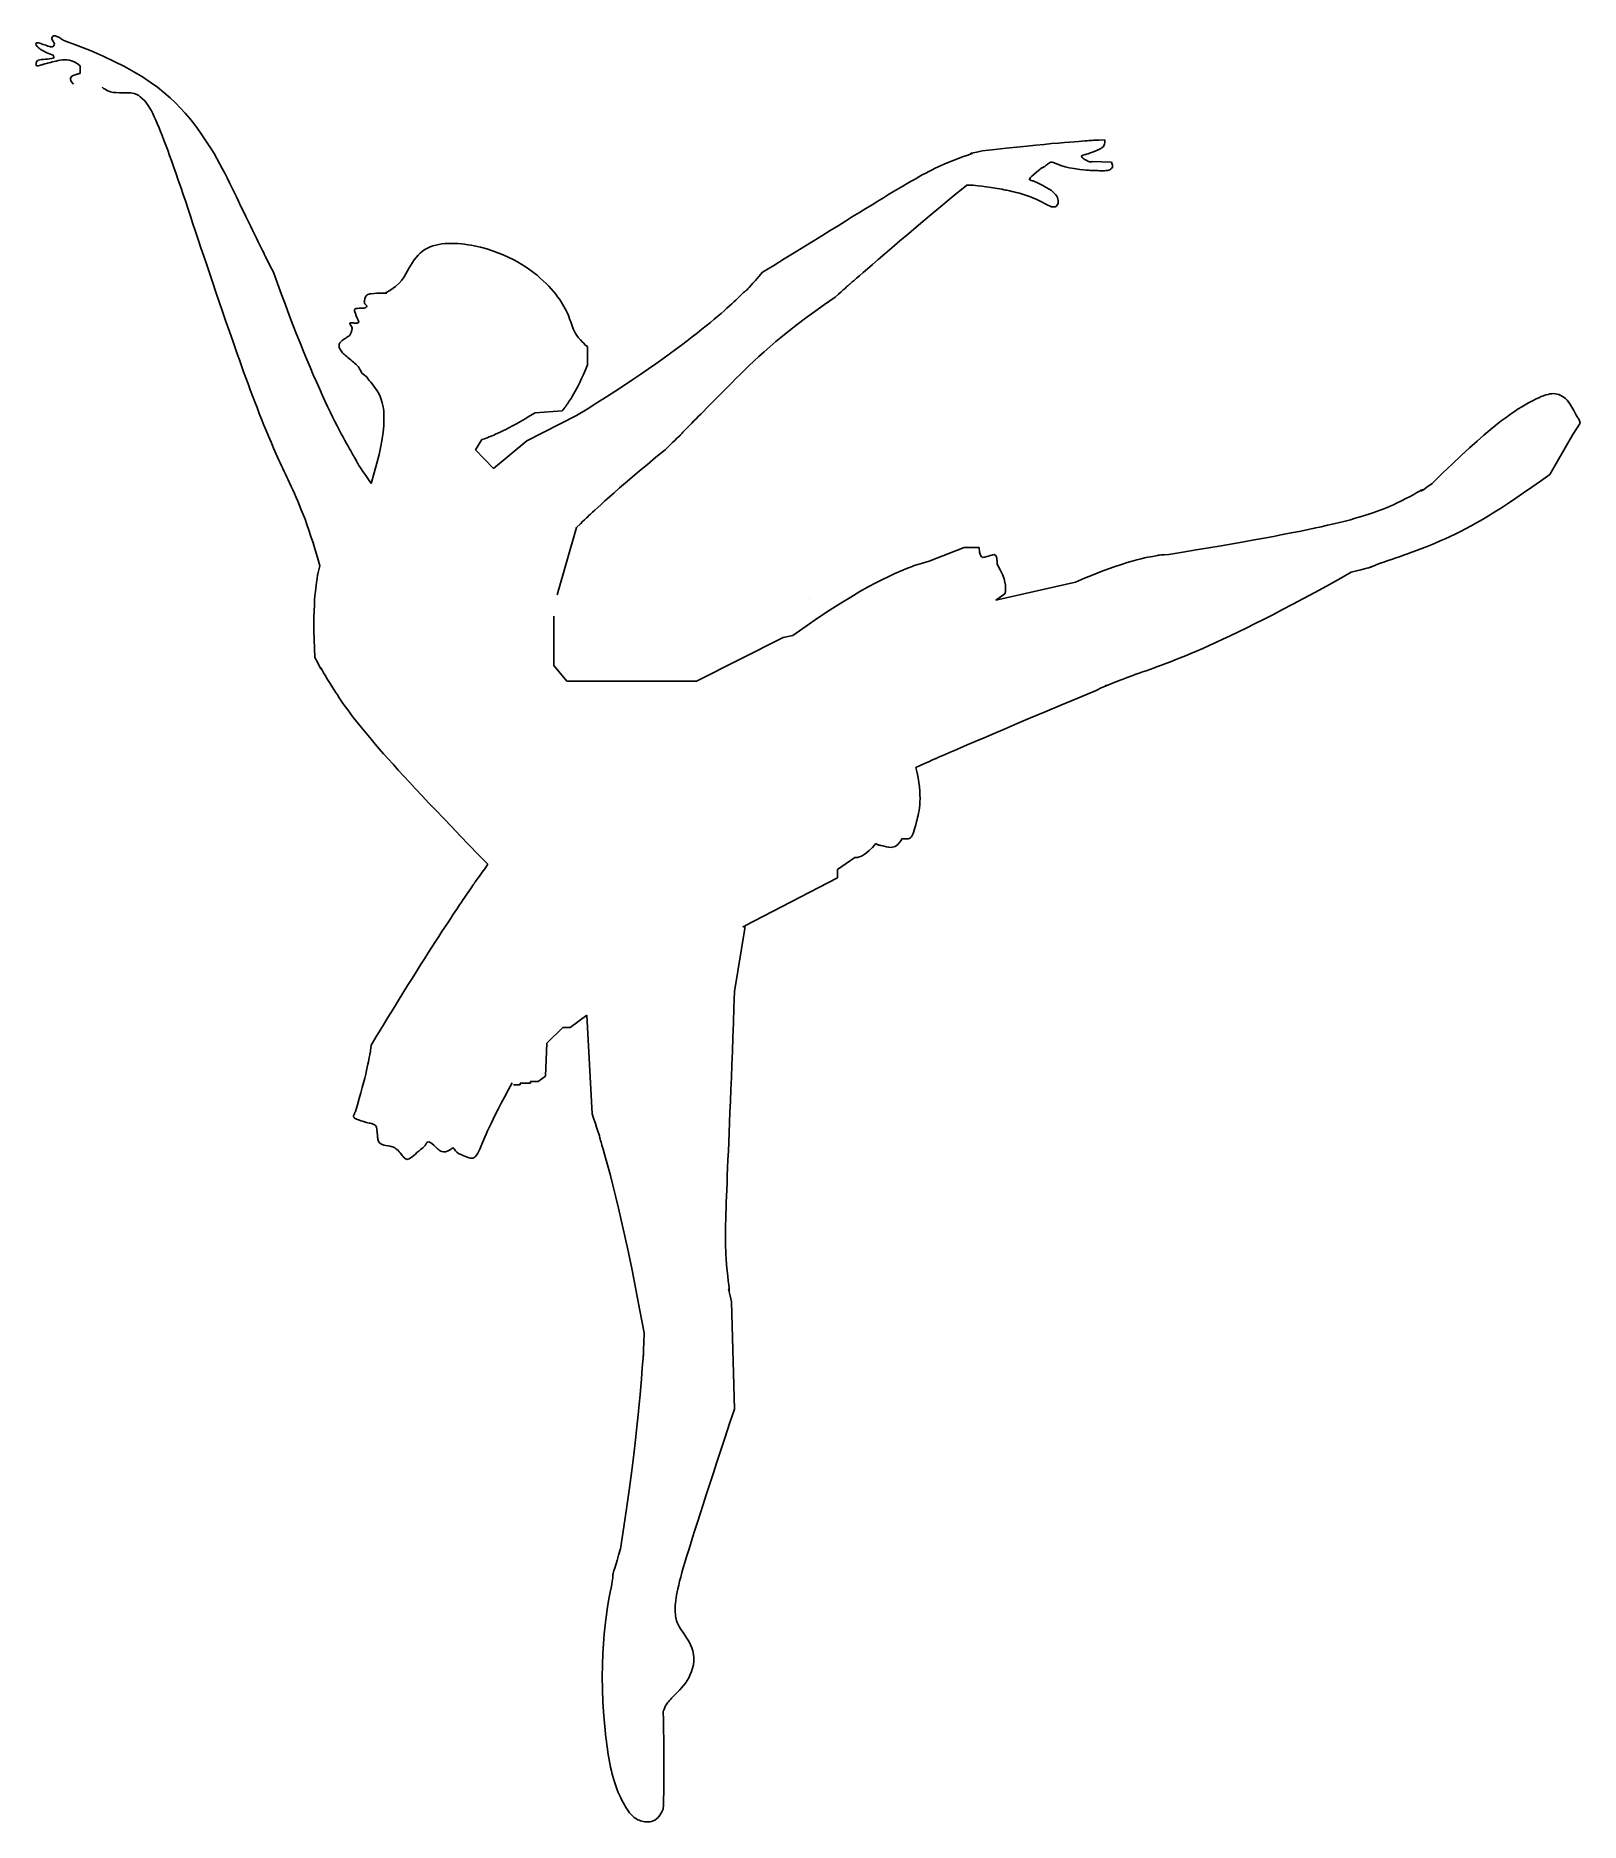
# Model space of a CAD drawing. Header units: millimetres. Extents: x -19.2 to 19.2, y -30.4 to 14.
import ezdxf

# ---------------------------------------------------------------- set-up
doc = ezdxf.new("R2010")
doc.units = ezdxf.units.MM
doc.header["$PDSIZE"] = -1

msp = doc.modelspace()

# ---------------------------------------------------------------- linework, layer by layer
at = {"color": 7, "linetype": 'Continuous'}
for p, q in [((-18.126, 13.068), (-18.126, 13.256)), ((7.037, 10.876), (7.519, 10.858)), ((-5.515, 6.274), (-5.515, 5.819)), ((-7.025, 3.933), (-5.785, 4.557)), ((-6.146, 4.679), (-6.816, 4.63)), ((18.988, 4.09), (18.414, 3.095)), ((19.171, 4.371), (18.988, 4.09)), ((-8.141, 3.96), (-8.301, 3.709)), ((-8.301, 3.709), (-7.85, 3.244)), ((-7.85, 3.244), (-7.025, 3.933)), ((-5.785, 1.771), (-6.269, 0.099)), ((2.983, 0.935), (3.853, 1.273)), ((3.853, 1.273), (4.224, 1.273)), ((4.635, -0.029), (5.596, 0.186)), ((4.862, 0.126), (4.635, -0.029)), ((5.596, 0.186), (6.619, 0.415)), ((-6.348, -0.427), (-6.348, -1.658)), ((-2.802, -2.044), (-0.653, -0.962)), ((-0.653, -0.962), (-0.405, -0.909)), ((-6.348, -1.658), (-6.027, -2.044)), ((-6.027, -2.044), (-2.802, -2.044)), ((1.136, -6.434), (0.704, -6.733)), ((0.704, -6.938), (-1.604, -8.134)), ((0.704, -6.733), (0.704, -6.938)), ((-1.604, -8.2), (-1.863, -9.765)), ((-1.604, -8.2), (-1.604, -8.134)), ((-6.127, -10.661), (-6.526, -11.053)), ((-5.949, -10.661), (-6.127, -10.661)), ((-5.527, -10.352), (-5.949, -10.661)), ((-5.401, -12.809), (-5.527, -10.352)), ((-6.526, -11.053), (-6.555, -11.873)), ((-6.555, -11.873), (-6.738, -12.007)), ((-7.188, -12.091), (-7.358, -12.091)), ((-6.934, -12.047), (-7.188, -12.047)), ((-7.188, -12.047), (-7.188, -12.091)), ((-6.738, -12.007), (-6.934, -12.007)), ((-6.934, -12.007), (-6.934, -12.047)), ((-1.931, -17.485), (-1.863, -20.151))]:
    msp.add_line(p, q, dxfattribs=at)
at = {"color": 7, "linetype": 'Continuous', "flags": 128}
msp.add_lwpolyline([(0, 0), (0, 0)], dxfattribs=at)
msp.add_lwpolyline([(0, 0), (0, 0)], dxfattribs=at)
at = {"color": 7, "linetype": 'Continuous'}
for points, knots in [([(-19.227, 13.771), (-19.234, 13.819), (-19.21, 13.837), (-19.011, 13.785), (-18.904, 13.73), (-18.808, 13.725), (-18.774, 13.767), (-18.766, 13.82), (-18.83, 13.901), (-18.837, 13.959), (-18.813, 14.002), (-18.756, 14.007), (-18.681, 13.979), (-18.549, 13.896), (-18.53, 13.881), (-18.529, 13.881), (-18.529, 13.881), (-18.529, 13.881), (-18.534, 13.884), (-18.533, 13.883), (-18.534, 13.884)], [0, 0, 0, 0, 0.0424, 0.068453, 0.248855, 0.354298, 0.437762, 0.48457, 0.531567, 0.622238, 0.673194, 0.716247, 0.76679, 0.837071, 0.972572, 0.994079, 0.994981, 0.995033, 0.995169, 1, 1, 1, 1]), ([(-18.534, 13.884), (-16.585, 13.198), (-15.099, 11.827), (-14.13, 9.732), (-13.321, 8.125), (-13.605, 8.653), (-13.321, 8.125)], [0, 0, 0, 0, 0.252098, 0.498776, 0.780433, 1, 1, 1, 1]), ([(-19.171, 13.256), (-19.211, 13.252), (-19.233, 13.266), (-19.219, 13.349), (-19.234, 13.318), (-19.219, 13.349)], [0, 0, 0, 0, 0.269982, 0.441824, 1, 1, 1, 1]), ([(-18.803, 13.524), (-19.073, 13.615), (-19.227, 13.771), (-19.18, 13.713), (-19.227, 13.771)], [0, 0, 0, 0, 0.566477, 1, 1, 1, 1]), ([(-19.219, 13.349), (-19.206, 13.381), (-19.169, 13.401), (-19.05, 13.417), (-18.805, 13.438), (-18.786, 13.451), (-18.778, 13.469), (-18.803, 13.524), (-18.789, 13.506), (-18.803, 13.524)], [0, 0, 0, 0, 0.063951, 0.140808, 0.361897, 0.811086, 0.853458, 0.889483, 1, 1, 1, 1]), ([(-18.126, 13.256), (-18.345, 13.43), (-18.625, 13.412), (-19.171, 13.256), (-18.995, 13.31), (-19.171, 13.256)], [0, 0, 0, 0, 0.248275, 0.496461, 1, 1, 1, 1]), ([(-18.295, 12.801), (-18.394, 12.901), (-18.377, 12.966), (-18.31, 13.018), (-18.126, 13.068), (-18.189, 13.056), (-18.126, 13.068)], [0, 0, 0, 0, 0.291424, 0.429595, 0.604207, 1, 1, 1, 1]), ([(-12.169, 0.822), (-12.485, 1.948), (-12.887, 2.79), (-13.584, 4.307), (-14.595, 7.112), (-15.629, 10.278), (-16.227, 11.939), (-16.495, 12.395), (-16.778, 12.597), (-17.193, 12.584), (-17.402, 12.597), (-17.582, 12.725), (-17.525, 12.673), (-17.582, 12.725)], [0, 0, 0, 0, 0.086183, 0.154939, 0.277954, 0.497597, 0.743, 0.873124, 0.912067, 0.937719, 0.968264, 0.9837, 1, 1, 1, 1]), ([(-1.159, 8.125), (1.837, 9.963), (2.996, 10.747), (4.303, 11.143), (3.852, 11.043), (4.303, 11.143)], [0, 0, 0, 0, 0.559714, 0.782584, 1, 1, 1, 1]), ([(4.303, 11.143), (6.006, 11.336), (7.349, 11.419), (6.901, 11.396), (7.349, 11.419)], [0, 0, 0, 0, 0.560211, 1, 1, 1, 1]), ([(7.349, 11.419), (7.358, 11.32), (7.315, 11.228), (7.138, 11.143), (6.96, 11.078), (6.846, 11.048), (6.792, 11.032), (6.774, 11.02), (6.767, 11.006), (6.803, 10.955), (6.888, 10.9), (6.98, 10.866), (7.016, 10.864), (7.037, 10.876), (7.03, 10.871), (7.037, 10.876)], [0, 0, 0, 0, 0.088815, 0.179044, 0.354349, 0.523469, 0.628789, 0.679728, 0.698333, 0.712506, 0.768804, 0.859345, 0.947064, 0.978574, 1, 1, 1, 1]), ([(5.79, 10.722), (5.8, 10.729), (5.801, 10.73), (5.801, 10.73), (5.801, 10.73), (5.801, 10.73), (5.779, 10.719), (5.467, 10.466), (5.465, 10.44), (5.478, 10.42), (5.564, 10.397), (5.532, 10.398), (5.564, 10.397)], [0, 0, 0, 0, 0.020727, 0.024218, 0.024285, 0.024343, 0.024508, 0.06779, 0.759169, 0.803517, 0.846353, 1, 1, 1, 1]), ([(7.519, 10.858), (7.565, 10.744), (7.502, 10.676), (7.41, 10.65), (7.221, 10.646), (6.471, 10.674), (6.103, 10.848), (6.019, 10.869), (5.945, 10.831), (5.874, 10.759), (5.79, 10.722), (5.82, 10.732), (5.79, 10.722)], [0, 0, 0, 0, 0.061114, 0.107165, 0.154667, 0.248097, 0.619191, 0.820833, 0.863427, 0.904564, 0.954689, 1, 1, 1, 1]), ([(3.914, 10.292), (2.066, 8.758), (0.647, 7.506), (1.117, 7.927), (0.647, 7.506)], [0, 0, 0, 0, 0.559456, 1, 1, 1, 1]), ([(4.674, 10.202), (4.25, 10.28), (3.914, 10.292), (4.026, 10.291), (3.914, 10.292)], [0, 0, 0, 0, 0.5612288, 1, 1, 1, 1]), ([(5.564, 10.397), (5.946, 10.22), (6.118, 10.101), (6.209, 9.904), (6.174, 9.778), (6.115, 9.747), (6.024, 9.749), (6.055, 9.745), (6.024, 9.749)], [0, 0, 0, 0, 0.37072, 0.554925, 0.746167, 0.861148, 0.919771, 1, 1, 1, 1]), ([(6.024, 9.749), (5.625, 9.951), (5.298, 10.088), (4.674, 10.202), (4.886, 10.178), (4.674, 10.202)], [0, 0, 0, 0, 0.311488, 0.558049, 1, 1, 1, 1]), ([(-10.545, 7.6), (-10.128, 7.825), (-9.989, 8.235), (-9.478, 8.903), (-7.752, 8.804), (-6.328, 7.791), (-5.947, 7.001), (-5.839, 6.574), (-5.515, 6.274), (-5.643, 6.363), (-5.515, 6.274)], [0, 0, 0, 0, 0.06773, 0.129769, 0.250297, 0.497766, 0.748005, 0.873671, 0.93671, 1, 1, 1, 1]), ([(-13.321, 8.125), (-12.24, 5.054), (-10.892, 2.868), (-11.378, 3.579), (-10.892, 2.868)], [0, 0, 0, 0, 0.559064, 1, 1, 1, 1]), ([(-5.785, 4.557), (-2.976, 6.278), (-1.159, 8.125), (-1.736, 7.473), (-1.159, 8.125)], [0, 0, 0, 0, 0.559654, 1, 1, 1, 1]), ([(-11.067, 7.228), (-10.997, 7.262), (-10.997, 7.277), (-11.006, 7.292), (-11.038, 7.326), (-11.066, 7.362), (-11.066, 7.4), (-11.042, 7.483), (-11.019, 7.565), (-10.85, 7.601), (-10.507, 7.604), (-10.612, 7.601), (-10.507, 7.604)], [0, 0, 0, 0, 0.0834611, 0.0992105, 0.1186124, 0.1685407, 0.2179301, 0.2592577, 0.3520603, 0.4439644, 0.6301875, 1, 1, 1, 1]), ([(-11.378, 6.767), (-11.422, 6.83), (-11.426, 6.855), (-11.417, 6.864), (-11.399, 6.867), (-11.345, 6.861), (-11.23, 6.853), (-11.206, 6.869), (-11.199, 6.9), (-11.33, 7.176), (-11.315, 7.204), (-11.271, 7.224), (-11.067, 7.228), (-11.134, 7.233), (-11.067, 7.228)], [0, 0, 0, 0, 0.08046, 0.10703, 0.120882, 0.140113, 0.196404, 0.317621, 0.348064, 0.381166, 0.701579, 0.735062, 0.785489, 1, 1, 1, 1]), ([(0.647, 7.506), (-0.825, 6.497), (-1.807, 5.486), (-3.583, 3.709), (-2.98, 4.29), (-3.583, 3.709)], [0, 0, 0, 0, 0.312775, 0.559782, 1, 1, 1, 1]), ([(-11.433, 6.54), (-11.358, 6.665), (-11.378, 6.767), (-11.366, 6.732), (-11.378, 6.767)], [0, 0, 0, 0, 0.584609, 1, 1, 1, 1]), ([(-11.122, 5.61), (-11.2, 5.784), (-11.411, 5.953), (-11.627, 6.12), (-11.72, 6.292), (-11.651, 6.413), (-11.433, 6.54), (-11.511, 6.507), (-11.433, 6.54)], [0, 0, 0, 0, 0.145049, 0.349109, 0.555748, 0.704055, 0.809151, 1, 1, 1, 1]), ([(-5.515, 5.819), (-5.793, 5.139), (-6.146, 4.679), (-6.018, 4.827), (-6.146, 4.679)], [0, 0, 0, 0, 0.558832, 1, 1, 1, 1]), ([(-10.892, 2.868), (-10.454, 4.326), (-10.574, 5.078), (-11.122, 5.61), (-10.907, 5.452), (-11.122, 5.61)], [0, 0, 0, 0, 0.49953, 0.749367, 1, 1, 1, 1]), ([(15.485, 2.868), (16.948, 4.301), (17.686, 4.788), (18.363, 5.118), (18.646, 5.112), (18.885, 4.925), (19.171, 4.371), (19.095, 4.565), (19.171, 4.371)], [0, 0, 0, 0, 0.418356, 0.599017, 0.752944, 0.810746, 0.8727, 1, 1, 1, 1]), ([(-6.816, 4.63), (-7.529, 4.191), (-8.141, 3.96), (-7.933, 4.029), (-8.141, 3.96)], [0, 0, 0, 0, 0.561526, 1, 1, 1, 1]), ([(-3.583, 3.709), (-4.856, 2.67), (-5.785, 1.771), (-5.481, 2.077), (-5.785, 1.771)], [0, 0, 0, 0, 0.559611, 1, 1, 1, 1]), ([(8.939, 1.104), (12.734, 1.725), (14.21, 2.098), (15.485, 2.868), (15.074, 2.578), (15.485, 2.868)], [0, 0, 0, 0, 0.560821, 0.782805, 1, 1, 1, 1]), ([(18.414, 3.095), (17.148, 2.182), (15.81, 1.407), (13.475, 0.662), (14.273, 0.864), (13.475, 0.662)], [0, 0, 0, 0, 0.280734, 0.558907, 1, 1, 1, 1]), ([(-0.405, -0.909), (1.402, 0.395), (2.983, 0.935), (2.44, 0.786), (2.983, 0.935)], [0, 0, 0, 0, 0.571485, 1, 1, 1, 1]), ([(4.224, 1.273), (4.233, 1.086), (4.282, 1.012), (4.446, 1.056), (4.575, 1.108), (4.627, 1.097), (4.662, 1.039), (4.674, 0.862), (4.677, 0.921), (4.674, 0.862)], [0, 0, 0, 0, 0.211883, 0.31202, 0.504307, 0.662974, 0.722768, 0.799611, 1, 1, 1, 1]), ([(6.619, 0.415), (7.87, 0.966), (8.939, 1.104), (8.576, 1.08), (8.939, 1.104)], [0, 0, 0, 0, 0.559038, 1, 1, 1, 1]), ([(-12.293, -1.46), (-12.367, -0.164), (-12.169, 0.822), (-12.254, 0.494), (-12.169, 0.822)], [0, 0, 0, 0, 0.563413, 1, 1, 1, 1]), ([(4.674, 0.862), (4.91, 0.466), (4.862, 0.126), (4.894, 0.243), (4.862, 0.126)], [0, 0, 0, 0, 0.573044, 1, 1, 1, 1]), ([(13.475, 0.662), (10.04, -1.276), (8.363, -1.74), (7.136, -2.278), (7.539, -2.081), (7.136, -2.278)], [0, 0, 0, 0, 0.561467, 0.809197, 1, 1, 1, 1]), ([(-7.991, -6.603), (-10.626, -3.9), (-11.559, -2.744), (-12.293, -1.46), (-12.064, -1.899), (-12.293, -1.46)], [0, 0, 0, 0, 0.560175, 0.780505, 1, 1, 1, 1]), ([(7.136, -2.278), (4.619, -3.331), (2.648, -4.191), (3.304, -3.902), (2.648, -4.191)], [0, 0, 0, 0, 0.559283, 1, 1, 1, 1]), ([(2.648, -4.191), (2.832, -4.927), (2.632, -5.678), (2.566, -5.918), (2.474, -5.976), (2.313, -5.964), (2.368, -5.978), (2.313, -5.964)], [0, 0, 0, 0, 0.369241, 0.74735, 0.868433, 0.921322, 1, 1, 1, 1]), ([(1.651, -6.084), (1.421, -6.38), (1.136, -6.434), (1.239, -6.429), (1.136, -6.434)], [0, 0, 0, 0, 0.563812, 1, 1, 1, 1]), ([(2.313, -5.964), (2.207, -6.137), (2.061, -6.215), (1.651, -6.084), (1.787, -6.165), (1.651, -6.084)], [0, 0, 0, 0, 0.253925, 0.460603, 1, 1, 1, 1]), ([(-10.892, -11.099), (-9.344, -8.531), (-7.991, -6.603), (-8.452, -7.239), (-7.991, -6.603)], [0, 0, 0, 0, 0.560004, 1, 1, 1, 1]), ([(-1.863, -9.765), (-1.998, -14.1), (-2.183, -16.012), (-1.931, -17.485), (-2.046, -16.995), (-1.931, -17.485)], [0, 0, 0, 0, 0.559438, 0.807207, 1, 1, 1, 1]), ([(-11.283, -12.751), (-11.008, -11.836), (-10.892, -11.099), (-10.923, -11.346), (-10.892, -11.099)], [0, 0, 0, 0, 0.561875, 1, 1, 1, 1]), ([(-7.391, -12.042), (-7.946, -13.051), (-8.168, -13.659), (-8.263, -13.84), (-8.378, -13.939), (-8.679, -13.817), (-8.775, -13.773), (-8.835, -13.672), (-8.85, -13.659), (-8.868, -13.658), (-9.014, -13.764), (-9.126, -13.76), (-9.22, -13.705), (-9.388, -13.532), (-9.475, -13.488), (-9.521, -13.537), (-9.565, -13.62), (-9.695, -13.721), (-9.864, -13.873), (-9.958, -13.946), (-10.049, -13.943), (-10.192, -13.746), (-10.338, -13.607), (-10.643, -13.598), (-10.726, -13.495), (-10.74, -13.328), (-10.75, -13.163), (-10.775, -13.102), (-10.823, -13.068), (-11.106, -12.999), (-11.249, -12.945), (-11.312, -12.917), (-11.341, -12.87), (-11.283, -12.751), (-11.317, -12.79), (-11.283, -12.751)], [0, 0, 0, 0, 0.1832874, 0.2862662, 0.3187991, 0.3429888, 0.3945621, 0.4114403, 0.4301306, 0.4333201, 0.4361259, 0.4648025, 0.4826683, 0.4999784, 0.5383812, 0.5539021, 0.5646322, 0.5794743, 0.605684, 0.6419162, 0.66077, 0.675365, 0.7141014, 0.7460312, 0.7946136, 0.8156676, 0.8424275, 0.8687504, 0.8790897, 0.8884644, 0.9347929, 0.9591513, 0.9702073, 0.9789568, 1, 1, 1, 1]), ([(-4.105, -18.257), (-4.674, -15.169), (-5.401, -12.809), (-5.138, -13.591), (-5.401, -12.809)], [0, 0, 0, 0, 0.559849, 1, 1, 1, 1]), ([(-4.69, -23.625), (-4.237, -20.627), (-4.105, -18.257), (-4.133, -19.048), (-4.105, -18.257)], [0, 0, 0, 0, 0.560933, 1, 1, 1, 1]), ([(-1.863, -20.151), (-3.144, -24.08), (-3.421, -24.825), (-3.281, -25.562), (-2.781, -26.15), (-2.943, -26.875), (-3.363, -27.275), (-3.548, -27.476), (-3.6, -27.58), (-3.612, -27.632), (-3.618, -27.652), (-3.631, -27.66), (-3.627, -27.658), (-3.631, -27.66)], [0, 0, 0, 0, 0.500882, 0.59723, 0.688153, 0.781623, 0.871631, 0.941851, 0.975006, 0.989066, 0.995546, 0.998116, 1, 1, 1, 1]), ([(-3.631, -30.105), (-3.738, -30.348), (-3.965, -30.452), (-4.34, -30.374), (-4.561, -30.078), (-4.903, -29.421), (-5.356, -26.518), (-4.69, -23.625), (-4.983, -24.573), (-4.69, -23.625)], [0, 0, 0, 0, 0.033441, 0.065086, 0.113487, 0.160092, 0.253647, 0.624868, 1, 1, 1, 1]), ([(-3.631, -27.66), (-3.6, -29.03), (-3.631, -30.105), (-3.617, -29.747), (-3.631, -30.105)], [0, 0, 0, 0, 0.560247, 1, 1, 1, 1])]:
    msp.add_open_spline(points, degree=3, knots=knots, dxfattribs=at)
msp.add_point((-1.637, -8.152), dxfattribs=at)

doc.saveas('drawing.dxf')
